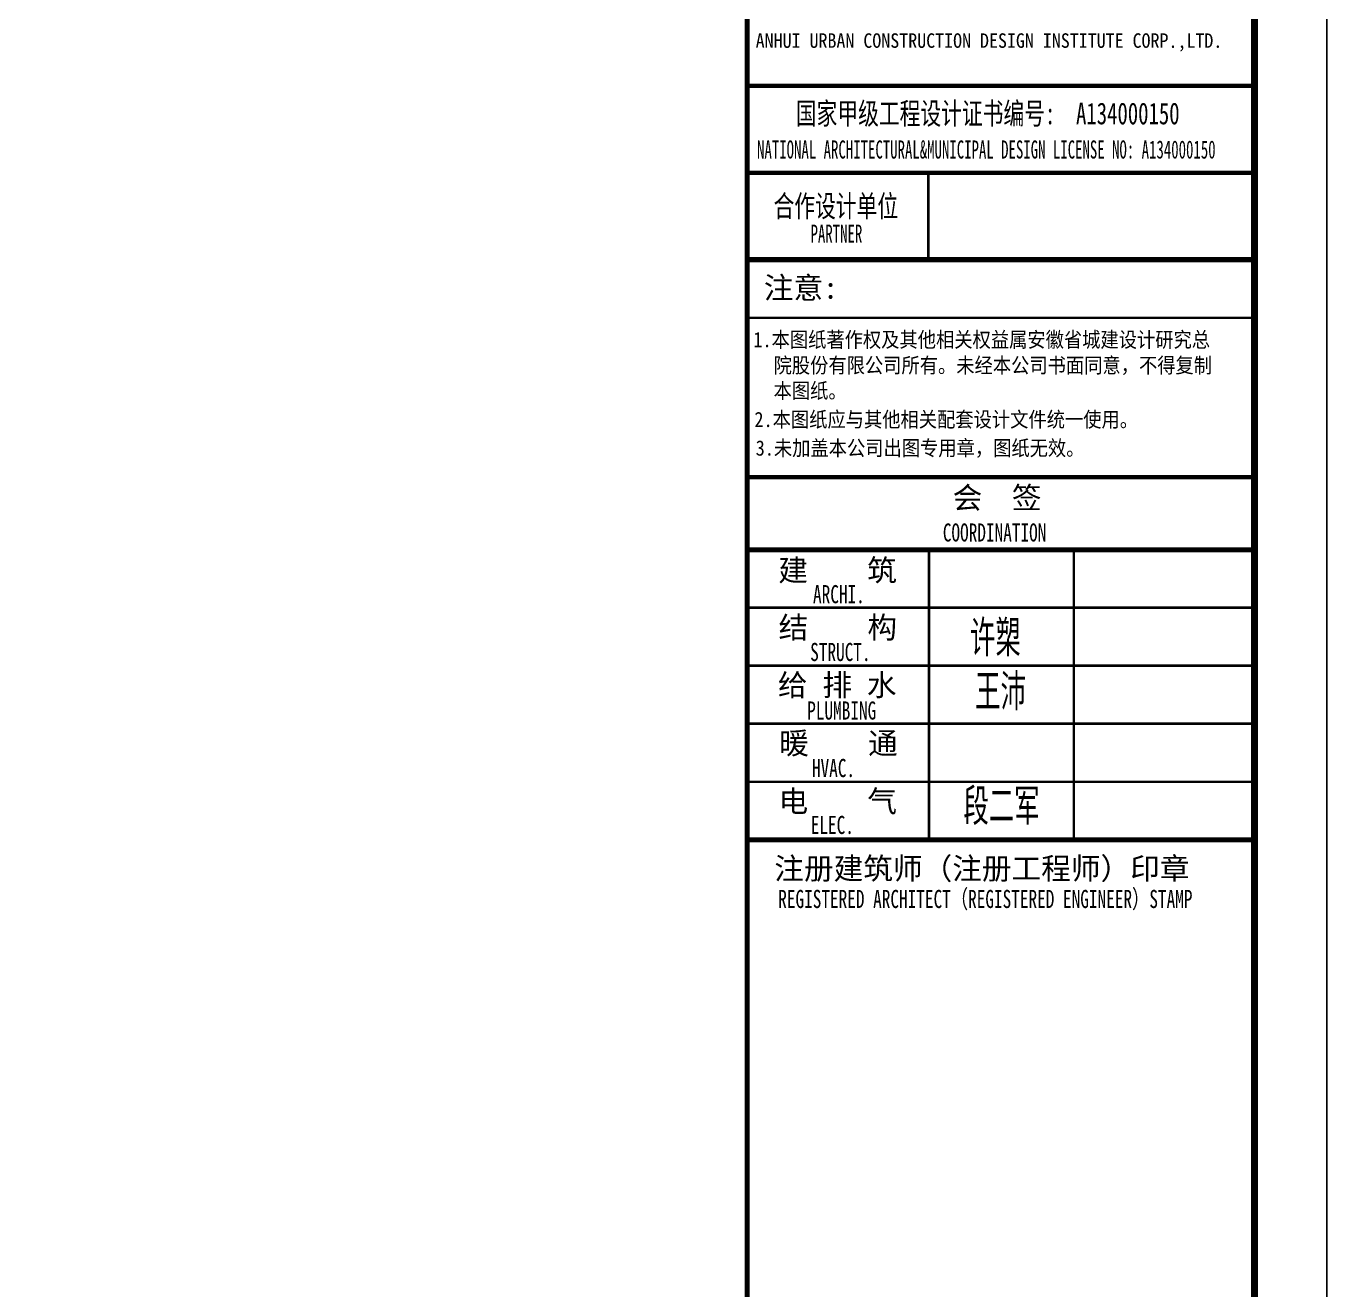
# Model space of a CAD drawing. Extents: x 3002737 to 4077523, y -995787 to -7267.
# Drawn here: x 3098887 to 3116835, y -837795 to -820364 of the extents above; entities that cross this region are included whole.
import ezdxf

# ---------------------------------------------------------------- set-up
doc = ezdxf.new("R2010")
doc.units = 0
doc.header["$LTSCALE"] = 1000
doc.header["$MEASUREMENT"] = 0
doc.layers.get('0').update_dxf_attribs({"linetype": 'CONTINUOUS'})
for name, color, linetype in [('!!电气', 1, 'CONTINUOUS'), ('PUB_TITLE', 4, 'CONTINUOUS'), ('图签文字', 4, 'CONTINUOUS')]:
    doc.layers.add(name, color=color, linetype=linetype)
doc.layers.add('yichutu', color=7, linetype='CONTINUOUS', true_color=0xffffff, plot=False)
doc.layers.add('图框', color=147, linetype='CONTINUOUS', lineweight=20)
doc.styles.add('HT', font='simhei.ttf')
doc.styles.add('建筑图签-1', font='simhei.ttf', dxfattribs={"width": 0.7})
doc.styles.add('建筑图签-2', font='TXT.shx', dxfattribs={"width": 0.5, "bigfont": 'HZTXT.shx'})

# ---------------------------------------------------------------- blocks, each defined once
blk = doc.blocks.new('A$C086A1D60')
for points, const_width in [([(0, 51400), (7000, 51400)], 70), ([(0, 50599), (7000, 50599)], 35)]:
    blk.add_lwpolyline(points, dxfattribs=dict(const_width=const_width))
at = {"layer": '图框'}
for p, q in [((0, 53800), (7000, 53800)), ((0, 53800), (7000, 53800)), ((0, 52600), (7000, 52600))]:
    blk.add_line(p, q, dxfattribs=at)
for points, const_width in [([(0, 0), (0, 57400)], 70), ([(0, 53800), (7000, 53800)], 60), ([(0, 52600), (7000, 52600)], 60), ([(0, 52600), (7000, 52600)], 60), ([(2500, 52600), (2500, 51400)], 35), ([(0, 51400), (7000, 51400)], 60), ([(8, 48400), (7008, 48400)], 60), ([(8, 47400), (7008, 47400)], 70), ([(8, 47400), (7008, 47400)], 70), ([(2508, 47400), (2508, 43400)], 35), ([(4508, 47400), (4508, 43400)], 35), ([(8, 46600), (7008, 46600)], 35), ([(8, 45800), (7008, 45800)], 35), ([(8, 45000), (7008, 45000)], 35), ([(8, 44200), (7008, 44200)], 35), ([(8, 43400), (7008, 43400)], 70)]:
    blk.add_lwpolyline(points, dxfattribs=dict(at, const_width=const_width))
at = {"layer": 'PUB_TITLE', "style": 'HT', "width": 0.88}
for s, p in [('1.本图纸著作权及其他相关权益属安徽省城建设计研究总', (86, 50193)), ('院股份有限公司所有。未经本公司书面同意，不得复制', (365, 49839)), ('本图纸。', (365, 49489)), (' 2.本图纸应与其他相关配套设计文件统一使用。 ', (-25, 49092)), ('3.未加盖本公司出图专用章，图纸无效。', (118, 48698))]:
    blk.add_text(s, height=210, dxfattribs=at).set_placement(p)
at = {"layer": '图签文字', "linetype": 'Continuous', "style": '建筑图签-1', "width": 0.91}
blk.add_text('ANHUI URBAN CONSTRUCTION DESIGN INSTITUTE CORP.,LTD.', height=200, dxfattribs=at).set_placement((118, 54322))
at = {"layer": '图签文字', "color": 7, "style": '建筑图签-1', "width": 0.7}
for s, p in [('国家甲级工程设计证书编号:  A134000150', (672, 53267)), ('合作设计单位', (365, 51990))]:
    blk.add_text(s, height=300, dxfattribs=at).set_placement(p)
at = {"layer": '图签文字', "style": '建筑图签-1'}
for s, width, p in [('NATIONAL ARCHITECTURAL&MUNICIPAL DESIGN LICENSE NO: A134000150', 0.6, (137, 52795)), ('PARTNER', 0.6, (875, 51634)), ('COORDINATION', 0.7, (2700, 47513)), ('ARCHI.', 0.7, (909, 46662)), ('STRUCT.', 0.7, (870, 45865)), ('PLUMBING', 0.7, (829, 45058)), ('HVAC.', 0.7, (894, 44265)), ('ELEC.', 0.7, (878, 43480)), ('REGISTERED ARCHITECT（REGISTERED ENGINEER）STAMP', 0.7, (429, 42459))]:
    blk.add_text(s, height=250, dxfattribs=dict(at, width=width)).set_placement(p)
at = {"layer": '图签文字', "color": 7, "style": '建筑图签-1'}
for s, p in [('注意:', (231, 50863)), ('会  签', (2835, 47968)), ('建    筑', (430, 46967)), ('结    构', (434, 46179)), ('给 排 水', (425, 45385)), ('暖    通', (443, 44582)), ('电    气', (433, 43782)), ('注册建筑师（注册工程师）印章', (375, 42854))]:
    blk.add_text(s, height=300, dxfattribs=at).set_placement(p)
at = {"layer": '图签文字', "color": 1, "style": '建筑图签-2', "width": 0.7}
for s, p in [('许槊', (3075, 45928)), ('王沛', (3146, 45187)), ('段二军', (2985, 43607))]:
    blk.add_text(s, height=500, dxfattribs=at).set_placement(p)

msp = doc.modelspace()

# ---------------------------------------------------------------- linework, layer by layer
at = {"layer": 'yichutu', "color": 7, "true_color": 0xffffff}
msp.add_lwpolyline([(3032735, -875986.6), (3032735, -816586.6), (3116835, -816586.6), (3116835, -875986.6)], close=True, dxfattribs=at)
at = {"layer": '图框'}
msp.add_lwpolyline([(3032735, -816586.6), (3116835, -816586.6), (3116835, -875986.6), (3032735, -875986.6)], close=True, dxfattribs=at)
msp.add_lwpolyline([(3032735, -816586.6), (3116835, -816586.6), (3116835, -875986.6), (3032735, -875986.6)], close=True, dxfattribs=at)
at = {"layer": '图框', "const_width": 100}
msp.add_lwpolyline([(3115835, -874986.6), (3115835, -817586.6), (3035235, -817586.6), (3035235, -874986.6)], close=True, dxfattribs=at)

# ---------------------------------------------------------------- block references
at = {"layer": '!!电气'}
msp.add_blockref('A$C086A1D60', (3108835, -874986.6), dxfattribs=at)

doc.saveas('drawing.dxf')
